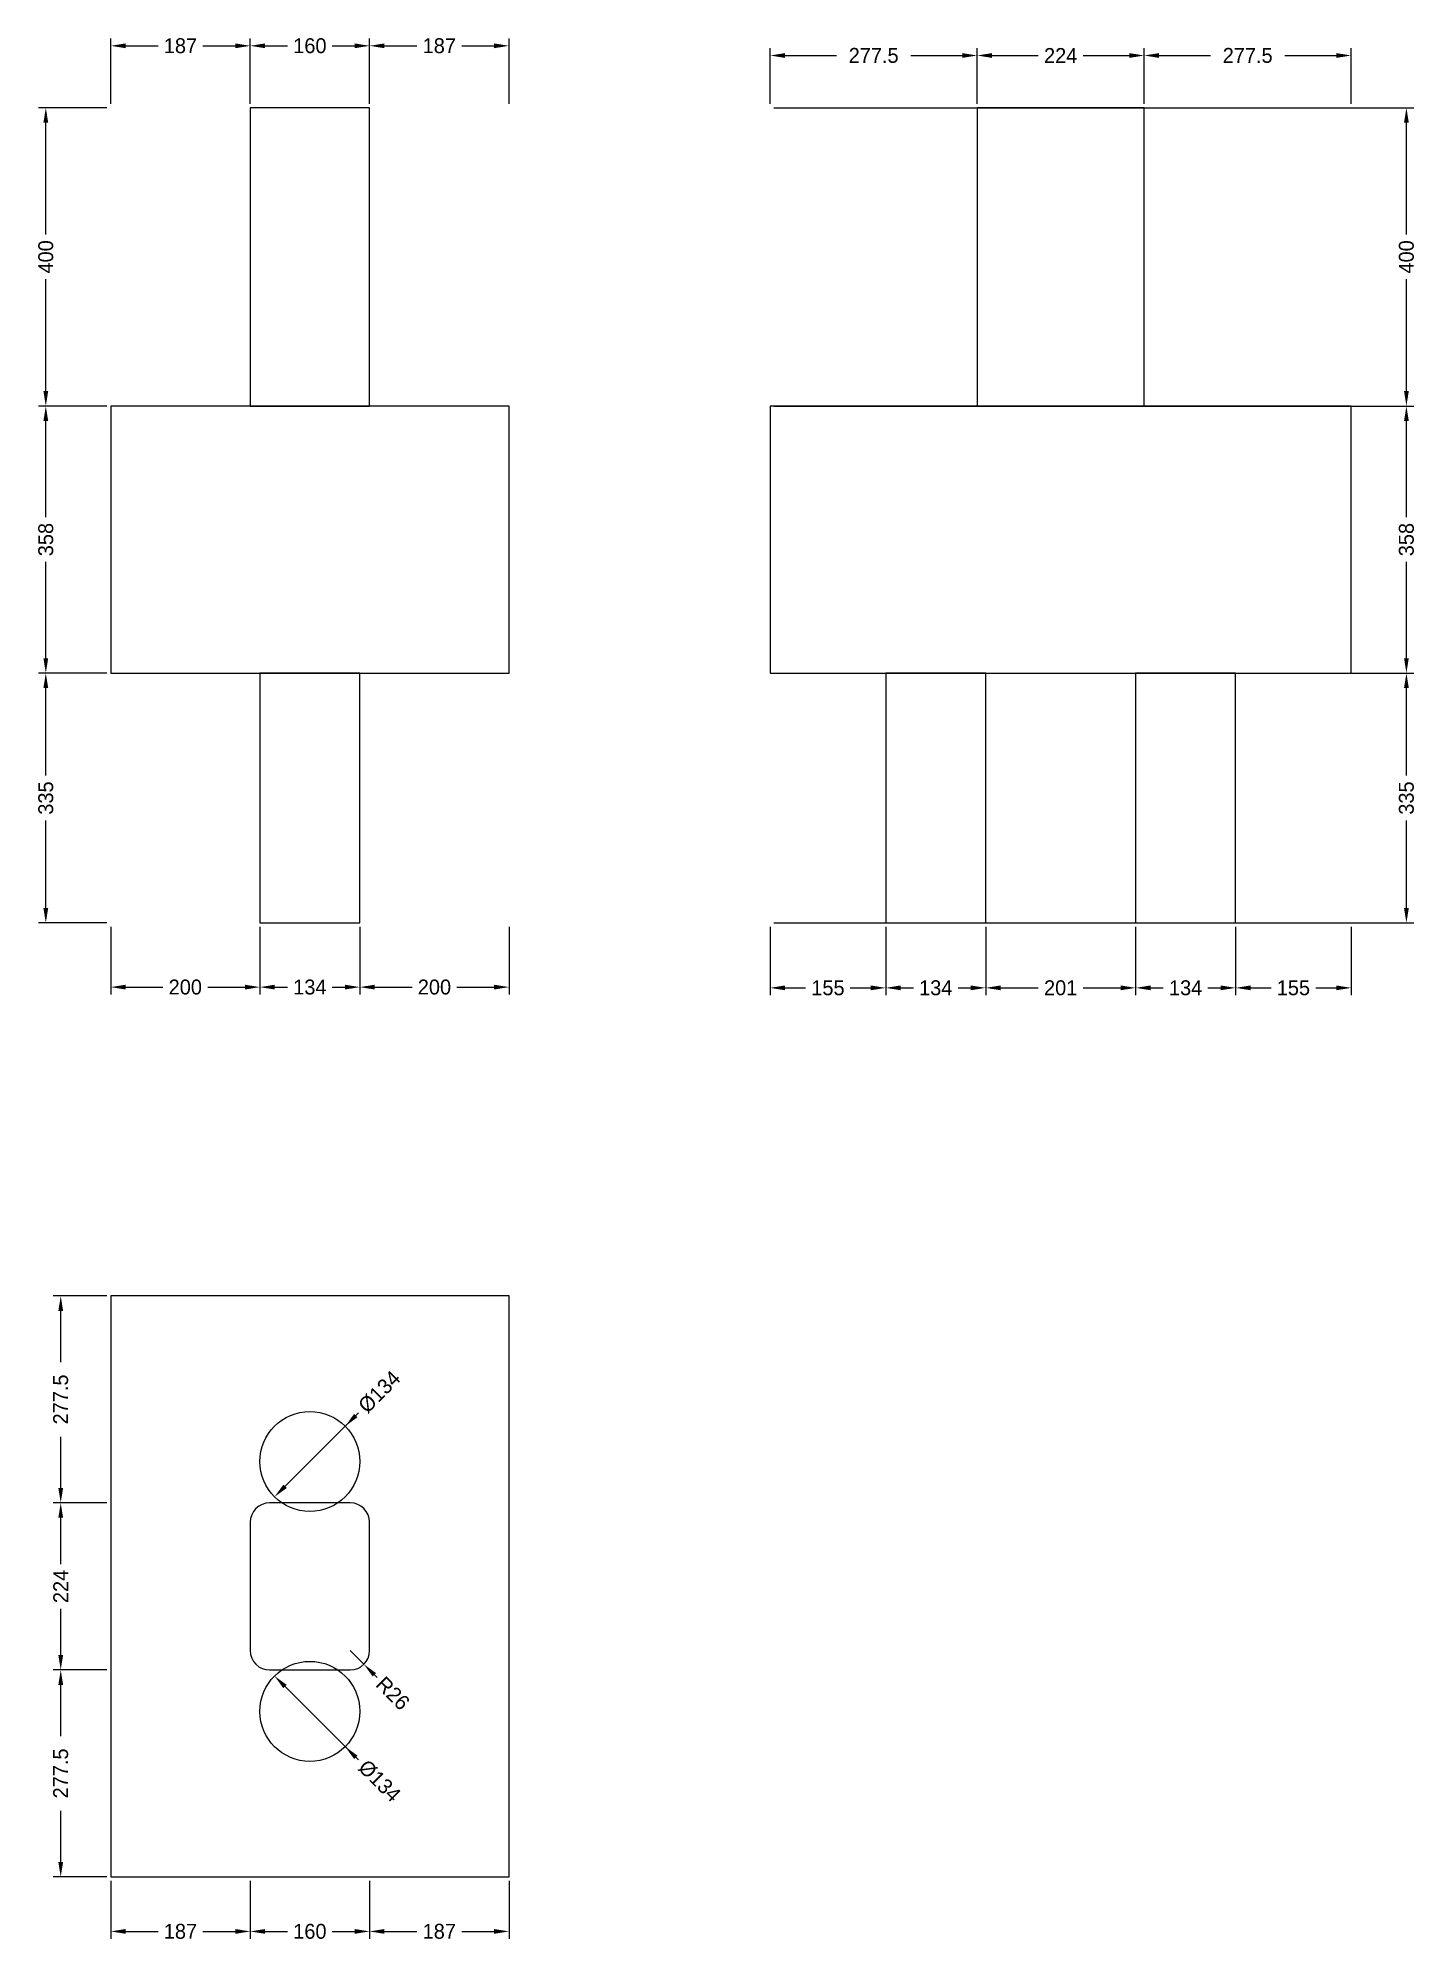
# Model space of a CAD drawing. Header units: metres. Extents: x -97 to 1747, y -83 to 2465.
import ezdxf

# ---------------------------------------------------------------- set-up
doc = ezdxf.new("R2010")
doc.units = ezdxf.units.M
for name, color, linetype in [('chengtai', 7, 'Continuous'), ('dunzhu', 7, 'Continuous'), ('zhuangji', 7, 'Continuous')]:
    doc.layers.add(name, color=color, linetype=linetype)

# ---------------------------------------------------------------- blocks, each defined once
blk = doc.blocks.new('_CLOSEDFILLED')
at = {"color": 0, "linetype": 'BYBLOCK'}
blk.add_solid([(-1, 0.16), (0, 0), (-1, -0.16)], dxfattribs=at)

msp = doc.modelspace()

# ---------------------------------------------------------------- linework, layer by layer
at = {"color": 7}
for p, q in [((0, 2377), (0, 2465)), ((20, 2455), (63.5, 2455)), ((123.5, 2455), (167, 2455)), ((187, 2377), (187, 2465)), ((187, 2377), (187, 2465)), ((207, 2455), (237, 2455)), ((297, 2455), (327, 2455)), ((347, 2377), (347, 2465)), ((347, 2377), (347, 2465)), ((367, 2455), (410.5, 2455)), ((470.5, 2455), (514, 2455)), ((534, 2377), (534, 2465)), ((884, 2377), (884, 2452)), ((1161.5, 2377), (1161.5, 2452)), ((1161.5, 2377), (1161.5, 2452)), ((1385.5, 2377), (1385.5, 2452)), ((1385.5, 2377), (1385.5, 2452)), ((1663, 2377), (1663, 2452)), ((904, 2442), (972.8, 2442)), ((1072.8, 2442), (1141.5, 2442)), ((1181.5, 2442), (1243.5, 2442)), ((1303.5, 2442), (1365.5, 2442)), ((1405.5, 2442), (1474.2, 2442)), ((1574.2, 2442), (1643, 2442)), ((-5, 2372), (-97, 2372)), ((889, 2372), (1747, 2372)), ((-87, 2202), (-87, 2352)), ((1737, 2202), (1737, 2352)), ((-87, 1992), (-87, 2142)), ((1737, 1992), (1737, 2142)), ((-5, 1972), (-97, 1972)), ((-5, 1972), (-97, 1972)), ((889, 1972), (1747, 1972)), ((889, 1972), (1747, 1972)), ((-87, 1823), (-87, 1952)), ((1737, 1823), (1737, 1952)), ((-87, 1634), (-87, 1763)), ((1737, 1634), (1737, 1763)), ((-5, 1614), (-97, 1614)), ((-5, 1614), (-97, 1614)), ((889, 1614), (1747, 1614)), ((889, 1614), (1747, 1614)), ((-87, 1476.5), (-87, 1594)), ((1737, 1476.5), (1737, 1594)), ((-87, 1299), (-87, 1416.5)), ((1737, 1299), (1737, 1416.5)), ((-5, 1279), (-97, 1279)), ((889, 1279), (1747, 1279)), ((0, 1274), (0, 1183)), ((200, 1274), (200, 1183)), ((200, 1274), (200, 1183)), ((334, 1274), (334, 1183)), ((334, 1274), (334, 1183)), ((534, 1274), (534, 1183)), ((884, 1274), (884, 1182)), ((1039, 1274), (1039, 1182)), ((1039, 1274), (1039, 1182)), ((1173, 1274), (1173, 1182)), ((1173, 1274), (1173, 1182)), ((1374, 1274), (1374, 1182)), ((1374, 1274), (1374, 1182)), ((1508, 1274), (1508, 1182)), ((1508, 1274), (1508, 1182)), ((1663, 1274), (1663, 1182)), ((20, 1193), (70, 1193)), ((130, 1193), (180, 1193)), ((220, 1193), (237, 1193)), ((297, 1193), (314, 1193)), ((354, 1193), (404, 1193)), ((464, 1193), (514, 1193)), ((904, 1192), (931.5, 1192)), ((991.5, 1192), (1019, 1192)), ((1059, 1192), (1076, 1192)), ((1136, 1192), (1153, 1192)), ((1193, 1192), (1243.5, 1192)), ((1303.5, 1192), (1354, 1192)), ((1394, 1192), (1411, 1192)), ((1471, 1192), (1488, 1192)), ((1528, 1192), (1555.5, 1192)), ((1615.5, 1192), (1643, 1192)), ((-5, 779), (-77, 779)), ((-67, 690.2), (-67, 759)), ((328.5, 618.5), (233.8, 523.8)), ((332.1, 622.1), (328.5, 618.5)), ((-67, 521.5), (-67, 590.2)), ((-5, 501.5), (-77, 501.5)), ((-5, 501.5), (-77, 501.5)), ((-67, 419.5), (-67, 481.5)), ((-67, 297.5), (-67, 359.5)), ((321, 303.5), (339.4, 285.1)), ((-5, 277.5), (-77, 277.5)), ((-5, 277.5), (-77, 277.5)), ((-67, 188.8), (-67, 257.5)), ((328.5, 160.5), (233.8, 255.2)), ((357.1, 267.4), (353.5, 271)), ((332.1, 156.9), (328.5, 160.5)), ((-67, 20), (-67, 88.8)), ((-5, 0), (-77, 0)), ((0, -5), (0, -83)), ((187, -5), (187, -83)), ((187, -5), (187, -83)), ((347, -5), (347, -83)), ((347, -5), (347, -83)), ((534, -5), (534, -83)), ((20, -73), (63.5, -73)), ((123.5, -73), (167, -73)), ((207, -73), (237, -73)), ((297, -73), (327, -73)), ((367, -73), (410.5, -73)), ((470.5, -73), (514, -73))]:
    msp.add_line(p, q, dxfattribs=at)
at = {"layer": 'chengtai'}
for points in [[(0, 1614), (534, 1614), (534, 1972), (0, 1972), (0, 1614)], [(884, 1614), (1663, 1614), (1663, 1972), (884, 1972), (884, 1614)], [(0, 0), (534, 0), (534, 779), (0, 779), (0, 0)]]:
    msp.add_lwpolyline(points, dxfattribs=at)
at = {"layer": 'Defpoints', "color": 7}
for p in [(0, 2455), (187, 2455), (347, 2455), (884, 2442), (1161.5, 2442), (1385.5, 2442), (0, 2372), (0, 2372), (187, 2372), (187, 2372), (347, 2372), (347, 2372), (534, 2372), (884, 2372), (884, 2372), (1161.5, 2372), (1161.5, 2372), (1385.5, 2372), (1385.5, 2372), (1663, 2372), (-87, 1972), (0, 1972), (0, 1972), (884, 1972), (884, 1972), (1737, 1972), (-87, 1614), (0, 1614), (0, 1614), (884, 1614), (884, 1614), (1737, 1614), (-87, 1279), (0, 1279), (0, 1279), (200, 1279), (200, 1279), (334, 1279), (334, 1279), (534, 1279), (884, 1279), (884, 1279), (1039, 1279), (1039, 1279), (1173, 1279), (1173, 1279), (1374, 1279), (1374, 1279), (1508, 1279), (1508, 1279), (1663, 1279), (1737, 1279), (0, 1193), (200, 1193), (334, 1193), (884, 1192), (1039, 1192), (1173, 1192), (1374, 1192), (1508, 1192), (0, 779), (314.4, 604.4), (267, 557), (-67, 501.5), (0, 501.5), (0, 501.5), (321, 303.5), (339.4, 285.1), (-67, 277.5), (0, 277.5), (0, 277.5), (267, 222), (314.4, 174.6), (-67, 0), (0, 0), (0, 0), (187, 0), (187, 0), (347, 0), (347, 0), (534, 0), (0, -73), (187, -73), (347, -73)]:
    msp.add_point(p, dxfattribs=at)
at = {"layer": 'dunzhu'}
for p, q in [((321, 501.5), (213, 501.5)), ((187, 475.5), (187, 303.5)), ((347, 303.5), (347, 475.5)), ((213, 277.5), (321, 277.5))]:
    msp.add_line(p, q, dxfattribs=at)
for points in [[(187, 1972), (347, 1972), (347, 2372), (187, 2372), (187, 1972)], [(1161.5, 1972), (1385.5, 1972), (1385.5, 2372), (1161.5, 2372), (1161.5, 1972)]]:
    msp.add_lwpolyline(points, dxfattribs=at)
for centre, start, end in [((213, 475.5), 90, 180), ((321, 475.5), 0, 90), ((213, 303.5), 180, 270), ((321, 303.5), 270, 360)]:
    msp.add_arc(centre, 26, start, end, dxfattribs=at)
at = {"layer": 'zhuangji'}
for points in [[(200, 1279), (334, 1279), (334, 1614), (200, 1614), (200, 1279)], [(1039, 1279), (1173, 1279), (1173, 1614), (1039, 1614), (1039, 1279)], [(1374, 1279), (1508, 1279), (1508, 1614), (1374, 1614), (1374, 1279)]]:
    msp.add_lwpolyline(points, dxfattribs=at)
for centre in [(267, 557), (267, 222)]:
    msp.add_circle(centre, 67, dxfattribs=at)

# ---------------------------------------------------------------- block references
at = {"color": 7, "xscale": 20, "yscale": 20}
for p, rotation in [((0, 2455), 180), ((187, 2455), 180), ((347, 2455), 180), ((884, 2442), 180), ((1161.5, 2442), 180), ((1385.5, 2442), 180), ((-87, 2372), 90), ((1737, 2372), 90), ((-87, 1972), 270), ((1737, 1972), 270), ((-87, 1972), 90), ((1737, 1972), 90), ((-87, 1614), 270), ((1737, 1614), 270), ((-87, 1614), 90), ((1737, 1614), 90), ((-87, 1279), 270), ((1737, 1279), 270), ((0, 1193), 180), ((200, 1193), 180), ((334, 1193), 180), ((884, 1192), 180), ((1039, 1192), 180), ((1173, 1192), 180), ((1374, 1192), 180), ((1508, 1192), 180), ((-67, 779), 90), ((314.4, 604.4), 225), ((-67, 501.5), 270), ((219.6, 509.6), 225), ((-67, 501.5), 90), ((-67, 277.5), 270), ((339.4, 285.1), 135), ((-67, 277.5), 90), ((219.6, 269.4), 134.99999999999997), ((314.4, 174.6), 134.99999999999997), ((-67, 0), 270), ((0, -73), 180), ((187, -73), 180), ((347, -73), 180)]:
    msp.add_blockref('_CLOSEDFILLED', p, dxfattribs=dict(at, rotation=rotation))
for p in [(187, 2455), (347, 2455), (534, 2455), (1161.5, 2442), (1385.5, 2442), (1663, 2442), (200, 1193), (334, 1193), (534, 1193), (1039, 1192), (1173, 1192), (1374, 1192), (1508, 1192), (1663, 1192), (187, -73), (347, -73), (534, -73)]:
    msp.add_blockref('_CLOSEDFILLED', p, dxfattribs=at)

# ---------------------------------------------------------------- texts
at = {"color": 7, "char_height": 20, "attachment_point": 5}
for s, insert in [('187', (93.5, 2455)), ('160', (267, 2455)), ('187', (440.5, 2455)), ('277.5', (1022.8, 2442)), ('224', (1273.5, 2442)), ('277.5', (1524.2, 2442)), ('200', (100, 1193)), ('134', (267, 1193)), ('200', (434, 1193)), ('155', (961.5, 1192)), ('134', (1106, 1192)), ('201', (1273.5, 1192)), ('134', (1441, 1192)), ('155', (1585.5, 1192)), ('187', (93.5, -73)), ('160', (267, -73)), ('187', (440.5, -73))]:
    msp.add_mtext(s, dxfattribs=dict(at, insert=insert))
for s, insert, rotation in [('400', (-87, 2172), 90), ('400', (1737, 2172), 90), ('358', (-87, 1793), 90), ('358', (1737, 1793), 90), ('335', (-87, 1446.5), 90), ('335', (1737, 1446.5), 90), ('277.5', (-67, 640.2), 90), ('%%c134', (360.3, 650.3), 45), ('224', (-67, 389.5), 90), ('R26', (378.3, 246.2), 315), ('277.5', (-67, 138.8), 90), ('%%c134', (360.3, 128.7), 315)]:
    msp.add_mtext(s, dxfattribs=dict(at, insert=insert, rotation=rotation))

doc.saveas('drawing.dxf')
